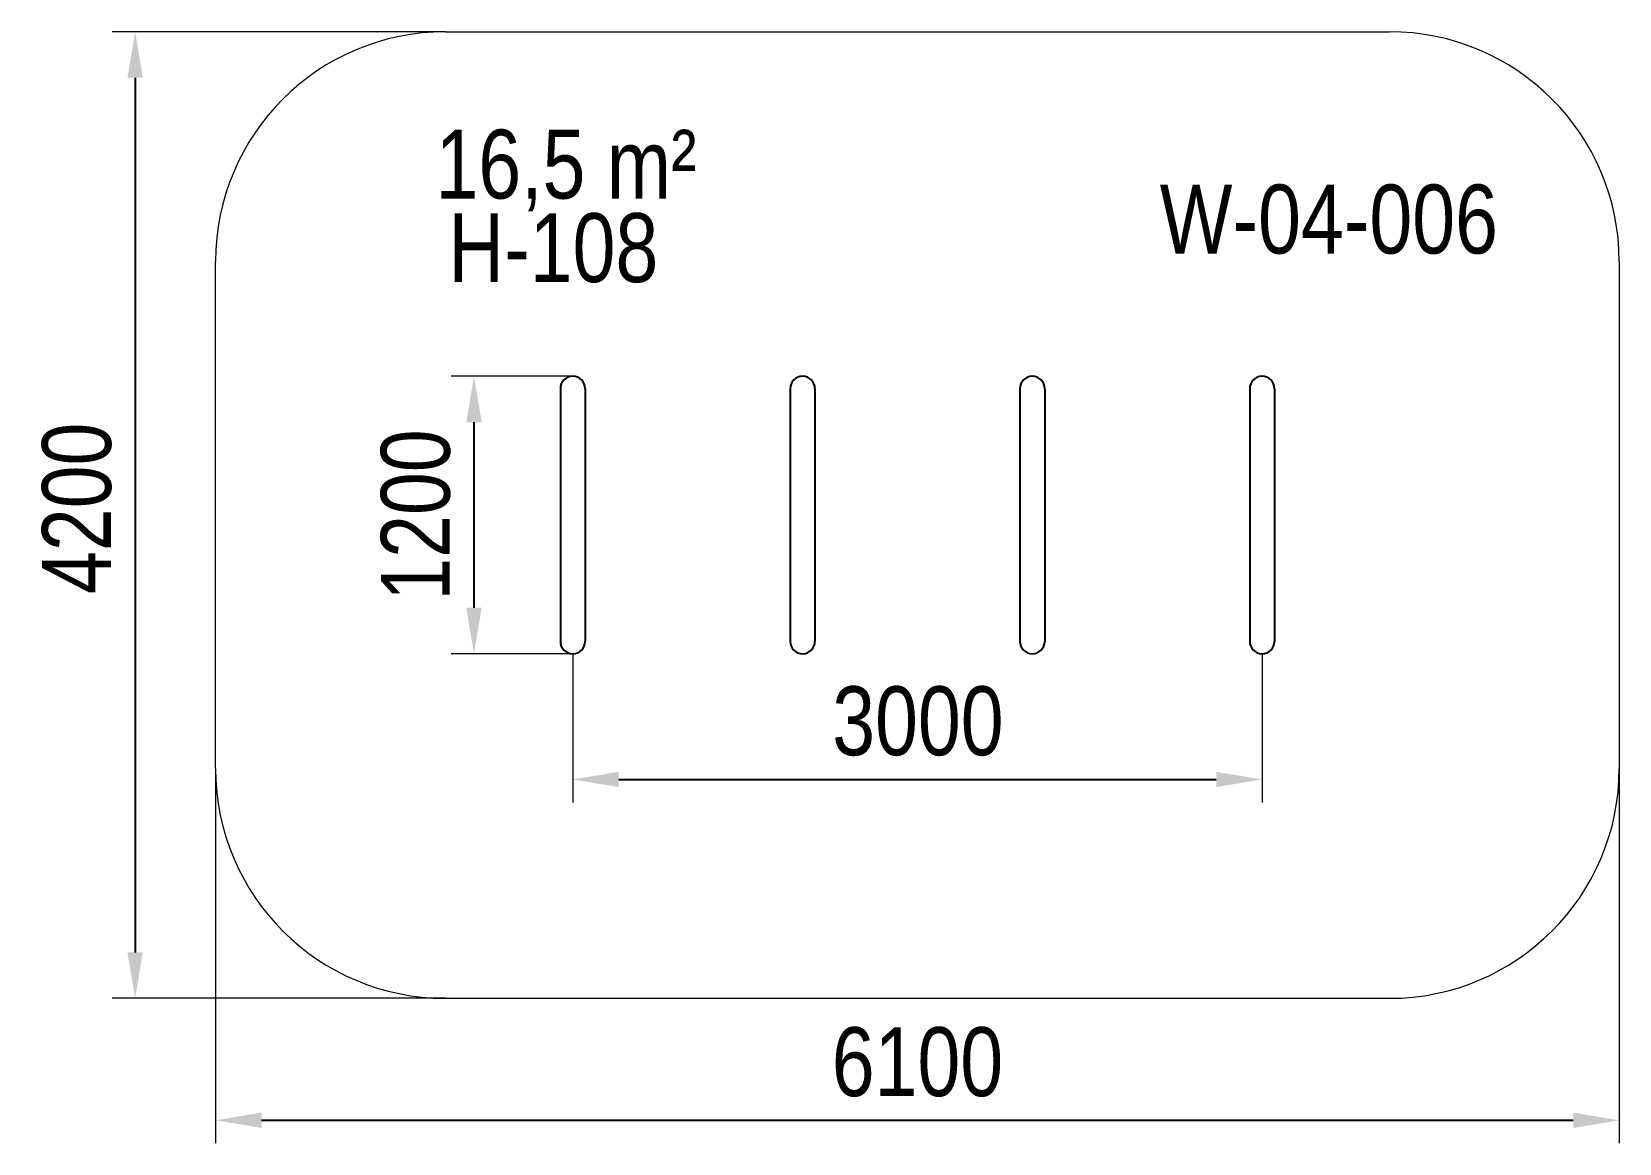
# Model space of a CAD drawing. Header units: millimetres. Extents: x -3721 to 3187, y -2599 to 2240.
import ezdxf

# ---------------------------------------------------------------- set-up
doc = ezdxf.new("R2010")
doc.units = ezdxf.units.MM
for name, color, linetype in [('DIKOM_АРТИКУЛ', 7, 'Continuous'), ('DIKOM_ЗОНА', 80, 'Continuous'), ('DIKOM_ОБЪЕКТ', 7, 'Continuous'), ('DIKOM_РАЗМЕР_ЗОНА', 7, 'Continuous'), ('DIKOM_РАЗМЕР_ОБЪЕКТА', 7, 'Continuous')]:
    doc.layers.add(name, color=color, linetype=linetype)
doc.styles.add('style1', font='arial.ttf', dxfattribs={"width": 0.8})
doc.dimstyles.new('1-50', dxfattribs={"dimtxt": 300, "dimasz": 200, "dimexe": 100, "dimexo": 0, "dimgap": 100, "dimtad": 1, "dimdec": 0, "dimtxsty": 'style1', "dimcen": 0, "dimclrd": 7, "dimclre": 7, "dimadec": 1, "dimazin": 2, "dimtfac": 1, "dimtdec": 0, "dimtmove": 0, "dimatfit": 3, "dimfxl": 0, "dimlwd": 25, "dimlwe": 18, "dimarcsym": 0})

# ---------------------------------------------------------------- blocks, each defined once
blk = doc.blocks.new('*D0')
at = {"layer": 'Defpoints', "color": 0, "transparency": 16777216}
for p in [(-1366.8, 739.7), (-1796.6, -468.3), (-1366.8, -468.3)]:
    blk.add_point(p, dxfattribs=at)
at = {"layer": 'DIKOM_РАЗМЕР_ОБЪЕКТА', "color": 7, "lineweight": 18, "transparency": 16777216}
for p, q in [((-1366.8, 739.7), (-1896.6, 739.7)), ((-1366.8, -468.3), (-1896.6, -468.3))]:
    blk.add_line(p, q, dxfattribs=at)
at = {"layer": 'DIKOM_РАЗМЕР_ОБЪЕКТА', "color": 7, "lineweight": 25, "transparency": 16777216}
blk.add_line((-1796.6, 539.7), (-1796.6, -268.3), dxfattribs=at)
at = {"layer": 'DIKOM_РАЗМЕР_ОБЪЕКТА', "color": 7, "transparency": 16777216}
for points in [[(-1830, 539.7), (-1763.3, 539.7), (-1796.6, 739.7)], [(-1830, -268.3), (-1763.3, -268.3), (-1796.6, -468.3)]]:
    blk.add_solid(points, dxfattribs=at)
at = {"layer": 'DIKOM_РАЗМЕР_ОБЪЕКТА', "color": 0, "transparency": 16777216, "insert": (-2049.8, 135.7), "char_height": 300, "attachment_point": 5, "rotation": 90, "style": 'style1'}
blk.add_mtext('1200', dxfattribs=at)
blk = doc.blocks.new('*D1')
at = {"layer": 'Defpoints', "color": 0, "transparency": 16777216}
for p in [(-1366.8, -468.3), (1633.2, -468.3), (1633.2, -1015.5)]:
    blk.add_point(p, dxfattribs=at)
at = {"layer": 'DIKOM_РАЗМЕР_ОБЪЕКТА', "color": 7, "lineweight": 18, "transparency": 16777216}
for p, q in [((-1366.8, -468.3), (-1366.8, -1115.5)), ((1633.2, -468.3), (1633.2, -1115.5))]:
    blk.add_line(p, q, dxfattribs=at)
at = {"layer": 'DIKOM_РАЗМЕР_ОБЪЕКТА', "color": 7, "lineweight": 25, "transparency": 16777216}
blk.add_line((-1166.8, -1015.5), (1433.2, -1015.5), dxfattribs=at)
at = {"layer": 'DIKOM_РАЗМЕР_ОБЪЕКТА', "color": 7, "transparency": 16777216}
for points in [[(-1166.8, -982.1), (-1166.8, -1048.8), (-1366.8, -1015.5)], [(1433.2, -982.1), (1433.2, -1048.8), (1633.2, -1015.5)]]:
    blk.add_solid(points, dxfattribs=at)
at = {"layer": 'DIKOM_РАЗМЕР_ОБЪЕКТА', "color": 0, "transparency": 16777216, "insert": (135.2, -762.2), "char_height": 300, "attachment_point": 5, "style": 'style1'}
blk.add_mtext('3000', dxfattribs=at)
blk = doc.blocks.new('*D2')
at = {"layer": 'Defpoints', "color": 0, "transparency": 16777216}
for p in [(-1920.8, 2239.7), (-3271.1, -1968.3), (-1920.8, -1968.3)]:
    blk.add_point(p, dxfattribs=at)
at = {"layer": 'DIKOM_РАЗМЕР_ЗОНА', "color": 7, "lineweight": 18, "transparency": 16777216}
for p, q in [((-1920.8, 2239.7), (-3371.1, 2239.7)), ((-1920.8, -1968.3), (-3371.1, -1968.3))]:
    blk.add_line(p, q, dxfattribs=at)
at = {"layer": 'DIKOM_РАЗМЕР_ЗОНА', "color": 7, "lineweight": 25, "transparency": 16777216}
blk.add_line((-3271.1, 2039.7), (-3271.1, -1768.3), dxfattribs=at)
at = {"layer": 'DIKOM_РАЗМЕР_ЗОНА', "color": 7, "transparency": 16777216}
for points in [[(-3304.4, 2039.7), (-3237.7, 2039.7), (-3271.1, 2239.7)], [(-3304.4, -1768.3), (-3237.7, -1768.3), (-3271.1, -1968.3)]]:
    blk.add_solid(points, dxfattribs=at)
at = {"layer": 'DIKOM_РАЗМЕР_ЗОНА', "color": 0, "transparency": 16777216, "insert": (-3524.2, 165), "char_height": 300, "attachment_point": 5, "rotation": 90, "style": 'style1'}
blk.add_mtext('4200', dxfattribs=at)
blk = doc.blocks.new('*D3')
at = {"layer": 'Defpoints', "color": 0, "transparency": 16777216}
for p in [(-2920.8, -968.3), (3187.2, -968.3), (3187.2, -2499.3)]:
    blk.add_point(p, dxfattribs=at)
at = {"layer": 'DIKOM_РАЗМЕР_ЗОНА', "color": 7, "lineweight": 18, "transparency": 16777216}
for p, q in [((-2920.8, -968.3), (-2920.8, -2599.3)), ((3187.2, -968.3), (3187.2, -2599.3))]:
    blk.add_line(p, q, dxfattribs=at)
at = {"layer": 'DIKOM_РАЗМЕР_ЗОНА', "color": 7, "lineweight": 25, "transparency": 16777216}
blk.add_line((-2720.8, -2499.3), (2987.2, -2499.3), dxfattribs=at)
at = {"layer": 'DIKOM_РАЗМЕР_ЗОНА', "color": 7, "transparency": 16777216}
for points in [[(-2720.8, -2465.9), (-2720.8, -2532.6), (-2920.8, -2499.3)], [(2987.2, -2465.9), (2987.2, -2532.6), (3187.2, -2499.3)]]:
    blk.add_solid(points, dxfattribs=at)
at = {"layer": 'DIKOM_РАЗМЕР_ЗОНА', "color": 0, "transparency": 16777216, "insert": (133.2, -2246.1), "char_height": 300, "attachment_point": 5, "style": 'style1'}
blk.add_mtext('6100', dxfattribs=at)

msp = doc.modelspace()

# ---------------------------------------------------------------- linework, layer by layer
at = {"layer": 'DIKOM_ЗОНА', "color": 3, "lineweight": 15}
for p, q in [((-1920.8, 2239.7), (2187.2, 2239.7)), ((-2920.8, -968.3), (-2920.8, 1239.7)), ((3187.2, 1239.7), (3187.2, -968.3)), ((-1920.8, -1968.3), (2187.2, -1968.3))]:
    msp.add_line(p, q, dxfattribs=at)
for centre, start, end in [((-1920.8, 1239.7), 90, 180), ((2187.2, 1239.7), 0, 90), ((-1920.8, -968.3), 180, 270), ((2187.2, -968.3), 270, 0)]:
    msp.add_arc(centre, 1000, start, end, dxfattribs=at)
at = {"layer": 'DIKOM_ОБЪЕКТ'}
for p, q in [((-1420.8, 685.7), (-1420.8, -414.3)), ((-1312.8, 685.7), (-1312.8, -414.3)), ((-420.8, 685.7), (-420.8, -414.3)), ((-312.8, 685.7), (-312.8, -414.3)), ((579.2, 685.7), (579.2, -414.3)), ((687.2, 685.7), (687.2, -414.3)), ((1579.2, 685.7), (1579.2, -414.3)), ((1687.2, 685.7), (1687.2, -414.3))]:
    msp.add_line(p, q, dxfattribs=at)
for centre, start, end in [((-1366.8, 685.7), 0, 180), ((-366.8, 685.7), 0, 180), ((633.2, 685.7), 0, 180), ((1633.2, 685.7), 0, 180), ((-1366.8, -414.3), 180, 0), ((-366.8, -414.3), 180, 0), ((633.2, -414.3), 180, 0), ((1633.2, -414.3), 180, 0)]:
    msp.add_arc(centre, 54, start, end, dxfattribs=at)

# ---------------------------------------------------------------- texts
at = {"layer": 'DIKOM_АРТИКУЛ', "color": 7, "linetype": 'Continuous', "lineweight": 15, "insert": (1187.4, 1574.1), "char_height": 300, "width": 2314.7, "attachment_point": 1, "style": 'style1'}
msp.add_mtext('W-04-0{\\fArial|b0|i0|c204|p34;0}6', dxfattribs=at)
at = {"layer": 'DIKOM_РАЗМЕР_ОБЪЕКТА', "char_height": 300, "width": 2314.7, "attachment_point": 1, "style": 'style1'}
for s, insert in [('16,5 m²', (-1964.3, 1813.5)), ('{\\C7;H-108}', (-1907.7, 1449.7))]:
    msp.add_mtext(s, dxfattribs=dict(at, insert=insert))

# ---------------------------------------------------------------- dimensions: what is measured, and where the dimension line sits
at = {"layer": 'DIKOM_РАЗМЕР_ЗОНА'}
dim = msp.add_linear_dim(base=(-3271.1, -1968.3), p1=(-1920.8, 2239.7), p2=(-1920.8, -1968.3), angle=90, text='4200', dimstyle='1-50', dxfattribs=at)
dim.commit()
dim.dimension.update_dxf_attribs({"geometry": '*D2', "text_midpoint": (-3271.1, 165), "dimtype": 160})
dim = msp.add_linear_dim(base=(3187.2, -2499.3), p1=(-2920.8, -968.3), p2=(3187.2, -968.3), text='6100', dimstyle='1-50', dxfattribs=at)
dim.commit()
dim.dimension.update_dxf_attribs({"geometry": '*D3', "text_midpoint": (133.2, -2499.3), "dimtype": 160})
at = {"layer": 'DIKOM_РАЗМЕР_ОБЪЕКТА'}
dim = msp.add_linear_dim(base=(-1796.6, -468.3), p1=(-1366.8, 739.7), p2=(-1366.8, -468.3), angle=90, text='1200', dimstyle='1-50', dxfattribs=at)
dim.commit()
dim.dimension.update_dxf_attribs({"geometry": '*D0', "text_midpoint": (-1796.6, 135.7), "dimtype": 160})
dim = msp.add_linear_dim(base=(1633.2, -1015.5), p1=(-1366.8, -468.3), p2=(1633.2, -468.3), dimstyle='1-50', dxfattribs=at)
dim.commit()
dim.dimension.update_dxf_attribs({"geometry": '*D1', "text_midpoint": (135.2, -1015.5), "dimtype": 160})

doc.saveas('drawing.dxf')
